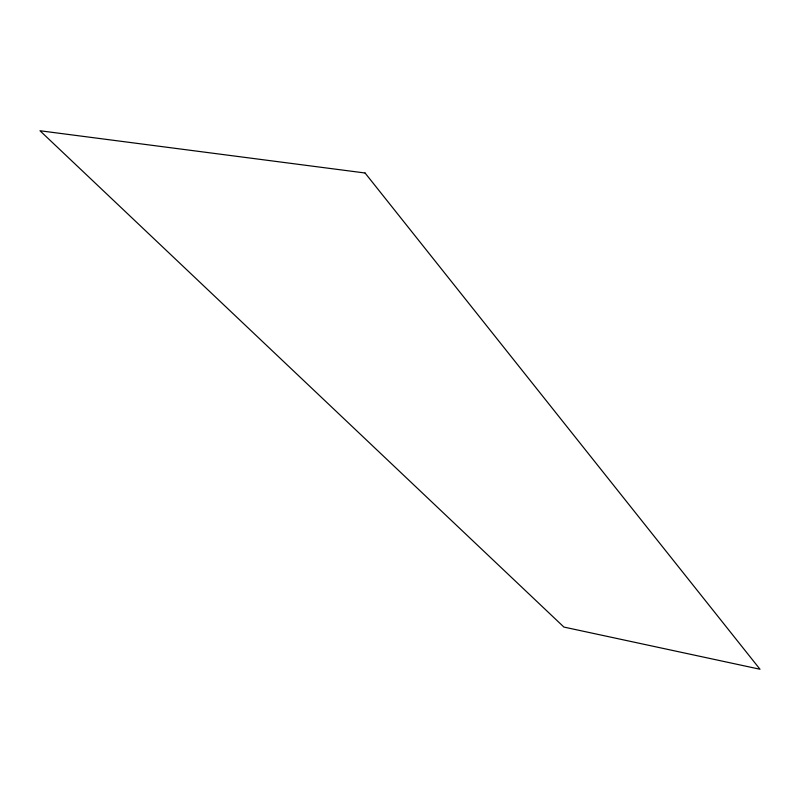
<?xml version="1.0" encoding="UTF-8"?>
<svg xmlns="http://www.w3.org/2000/svg" width="800" height="800" viewBox="0 0 800 800"><rect width="100%" height="100%" fill="white"/><g stroke="black" fill="none" stroke-linecap="round" stroke-linejoin="round"><path stroke-width="1.2" d="M365.06 173L40 130.76L563.91 627.07L760 669.24L365.06 173"/></g></svg>
